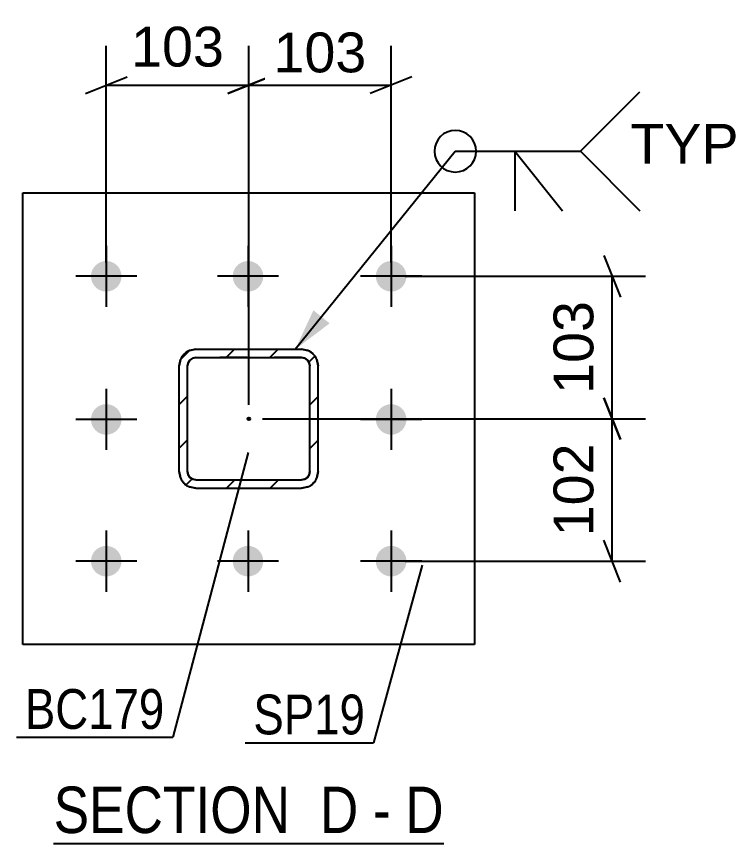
# Model space of a CAD drawing. Header units: millimetres. Extents: x -57 to 784, y -422 to 172.
# Drawn here: x 59 to 111, y -337.9 to -278.4 of the extents above; entities that cross this region are included whole.
import ezdxf

# ---------------------------------------------------------------- set-up
doc = ezdxf.new("R2010")
doc.units = ezdxf.units.MM
doc.linetypes.add('DXK_LINE_DOT2', pattern=[3.9198, 1.9599, -1.9599])
doc.linetypes.add('DXK_LINE_DOT3', pattern=[5.9187, 2.979, -0.9799, 0.9799, -0.9799])
doc.styles.add('Arial', font='ARIAL.TTF', dxfattribs={"height": 0.2})
doc.styles.add('Arial Narrow', font='ARIALN.TTF', dxfattribs={"height": 0.2})

# ---------------------------------------------------------------- blocks, each defined once
blk = doc.blocks.new('Unknown-122571968-47 - 2119')
at = {"color": 6, "linetype": 'Continuous'}
blk.add_line((61.694, -337.861), (89.764, -337.861), dxfattribs=at)
at = {"color": 0, "linetype": 'Continuous'}
for points in [[(79.802, -337.111), (79.802, -333.611), (61.694, -333.611), (61.694, -337.111)], [(83.621, -337.111), (83.621, -333.611), (80.852, -333.611), (80.852, -337.111)], [(85.945, -337.111), (85.945, -333.611), (84.671, -333.611), (84.671, -337.111)], [(89.764, -337.111), (89.764, -333.611), (86.995, -333.611), (86.995, -337.111)]]:
    blk.add_wipeout(points, dxfattribs=at)
at = {"color": 7, "linetype": 'Continuous', "style": 'Arial Narrow'}
for s, height, p in [('SECTION ', 3.3405, (61.694, -337.111)), ('D', 3.34, (80.852, -337.111)), ('D', 3.34, (86.995, -337.111)), ('-', 3.34, (84.671, -337.111))]:
    blk.add_text(s, height=height, dxfattribs=at).set_placement(p)
blk = doc.blocks.new('Part-122571968-2173 - 2119')
at = {"linetype": 'Continuous'}
h = blk.add_hatch(dxfattribs=at)
h.set_pattern_fill('', scale=0.7, style=0, pattern_type=0)
h.set_pattern_definition([(45, (71.4695, -302.3874), (-1.57154, 1.57154), [])])
h.paths.add_polyline_path([(71.929, -302.296), (71.47, -302.387), (71.08, -302.648), (70.82, -303.037), (70.729, -303.496), (70.729, -311.096), (70.82, -311.555), (71.08, -311.945), (71.47, -312.205), (71.929, -312.296), (79.529, -312.296), (79.988, -312.205), (80.377, -311.945), (80.637, -311.555), (80.729, -311.096), (80.729, -303.496), (80.637, -303.037), (80.377, -302.648), (79.988, -302.387), (79.529, -302.296)])
h.paths.add_polyline_path([(79.529, -302.896), (79.758, -302.942), (79.953, -303.072), (80.083, -303.266), (80.129, -303.496), (80.129, -311.096), (80.083, -311.326), (79.953, -311.52), (79.758, -311.65), (79.529, -311.696), (71.929, -311.696), (71.699, -311.65), (71.504, -311.52), (71.374, -311.326), (71.329, -311.096), (71.329, -303.496), (71.374, -303.266), (71.504, -303.072), (71.699, -302.942), (71.929, -302.896)])
blk.add_hatch(color=246, dxfattribs=at).paths.add_polyline_path([(75.729, -307.396, -1), (75.729, -307.196, -1)])
at = {"color": 7, "linetype": 'DXK_LINE_DOT2'}
for p, q in [((71.47, -302.387), (71.929, -302.296)), ((71.929, -302.296), (79.529, -302.296)), ((79.529, -302.296), (79.988, -302.387)), ((71.929, -302.896), (71.699, -302.942)), ((79.529, -302.896), (71.929, -302.896)), ((79.758, -302.942), (79.529, -302.896)), ((70.729, -303.496), (70.82, -303.037)), ((71.374, -303.266), (71.329, -303.496)), ((71.504, -303.072), (71.374, -303.266)), ((71.699, -302.942), (71.504, -303.072)), ((79.953, -303.072), (79.758, -302.942)), ((80.083, -303.266), (79.953, -303.072)), ((80.129, -303.496), (80.083, -303.266)), ((80.637, -303.037), (80.729, -303.496)), ((70.729, -311.096), (70.729, -303.496)), ((71.329, -311.096), (71.329, -303.496)), ((80.129, -311.096), (80.129, -303.496)), ((80.729, -311.096), (80.729, -303.496)), ((70.82, -311.555), (70.729, -311.096)), ((71.329, -311.096), (71.374, -311.326)), ((80.083, -311.326), (80.129, -311.096)), ((80.729, -311.096), (80.637, -311.555)), ((71.374, -311.326), (71.504, -311.52)), ((71.504, -311.52), (71.699, -311.65)), ((71.699, -311.65), (71.929, -311.696)), ((71.929, -311.696), (79.529, -311.696)), ((79.529, -311.696), (79.758, -311.65)), ((79.758, -311.65), (79.953, -311.52)), ((79.953, -311.52), (80.083, -311.326)), ((71.929, -312.296), (71.47, -312.205)), ((71.929, -312.296), (79.529, -312.296)), ((79.988, -312.205), (79.529, -312.296))]:
    blk.add_line(p, q, dxfattribs=at)
at = {"color": 2, "linetype": 'Continuous'}
for p, q in [((71.929, -302.296), (71.47, -302.387)), ((71.929, -302.296), (79.529, -302.296)), ((79.988, -302.387), (79.529, -302.296)), ((71.699, -302.942), (71.929, -302.896)), ((71.929, -302.896), (79.529, -302.896)), ((79.529, -302.896), (79.758, -302.942)), ((70.82, -303.037), (70.729, -303.496)), ((71.329, -303.496), (71.374, -303.266)), ((71.374, -303.266), (71.504, -303.072)), ((71.504, -303.072), (71.699, -302.942)), ((79.758, -302.942), (79.953, -303.072)), ((79.953, -303.072), (80.083, -303.266)), ((80.083, -303.266), (80.129, -303.496)), ((80.729, -303.496), (80.637, -303.037)), ((70.729, -311.096), (70.729, -303.496)), ((71.329, -311.096), (71.329, -303.496)), ((80.129, -311.096), (80.129, -303.496)), ((80.729, -311.096), (80.729, -303.496)), ((70.729, -311.096), (70.82, -311.555)), ((71.374, -311.326), (71.329, -311.096)), ((80.129, -311.096), (80.083, -311.326)), ((80.637, -311.555), (80.729, -311.096)), ((71.504, -311.52), (71.374, -311.326)), ((71.699, -311.65), (71.504, -311.52)), ((71.929, -311.696), (71.699, -311.65)), ((71.929, -311.696), (79.529, -311.696)), ((79.758, -311.65), (79.529, -311.696)), ((79.953, -311.52), (79.758, -311.65)), ((80.083, -311.326), (79.953, -311.52)), ((71.47, -312.205), (71.929, -312.296)), ((71.929, -312.296), (79.529, -312.296)), ((79.529, -312.296), (79.988, -312.205))]:
    blk.add_line(p, q, dxfattribs=at)
at = {"color": 7, "linetype": 'DXK_LINE_DOT3'}
blk.add_line((75.729, -307.296), (75.729, -307.296), dxfattribs=at)
at = {"color": 246, "linetype": 'DXK_LINE_DOT2'}
blk.add_line((75.729, -307.296), (75.729, -307.296), dxfattribs=at)
at = {"color": 246, "linetype": 'Continuous'}
blk.add_circle((75.729, -307.296), 0.1, dxfattribs=at)
at = {"color": 7, "linetype": 'DXK_LINE_DOT2'}
for centre, start, end in [((71.929, -303.496), 112.5, 157.5), ((79.529, -303.496), 22.5, 67.5), ((71.929, -311.096), 202.5, 247.5), ((79.529, -311.096), 292.5, 337.5)]:
    blk.add_arc(centre, 1.2, start, end, dxfattribs=at)
at = {"color": 2, "linetype": 'Continuous'}
for centre, start, end in [((71.929, -303.496), 112.5, 157.5), ((79.529, -303.496), 22.5, 67.5), ((71.929, -311.096), 202.5, 247.5), ((79.529, -311.096), 292.5, 337.5)]:
    blk.add_arc(centre, 1.2, start, end, dxfattribs=at)
blk = doc.blocks.new('Bolt-122571968-2178 - 2119')
at = {"linetype": 'Continuous'}
for points in [[(66.579, -297.046, -1), (64.379, -297.046, -1)], [(76.779, -297.046, -1), (74.579, -297.046, -1)], [(87.079, -297.046, -1), (84.879, -297.046, -1)], [(66.579, -307.346, -1), (64.379, -307.346, -1)], [(87.079, -307.346, -1), (84.879, -307.346, -1)], [(66.579, -317.546, -1), (64.379, -317.546, -1)], [(76.779, -317.546, -1), (74.579, -317.546, -1)], [(87.079, -317.546, -1), (84.879, -317.546, -1)]]:
    blk.add_hatch(color=1, dxfattribs=at).paths.add_polyline_path(points)
at = {"color": 1, "linetype": 'Continuous'}
for p, q in [((65.479, -294.846), (65.479, -299.246)), ((75.679, -294.846), (75.679, -299.246)), ((85.979, -294.846), (85.979, -299.246)), ((67.679, -297.046), (63.279, -297.046)), ((77.879, -297.046), (73.479, -297.046)), ((88.179, -297.046), (83.779, -297.046)), ((65.479, -305.146), (65.479, -309.546)), ((85.979, -305.146), (85.979, -309.546)), ((67.679, -307.346), (63.279, -307.346)), ((88.179, -307.346), (83.779, -307.346)), ((65.479, -315.346), (65.479, -319.746)), ((75.679, -315.346), (75.679, -319.746)), ((85.979, -315.346), (85.979, -319.746)), ((67.679, -317.546), (63.279, -317.546)), ((77.879, -317.546), (73.479, -317.546)), ((88.179, -317.546), (83.779, -317.546))]:
    blk.add_line(p, q, dxfattribs=at)
blk = doc.blocks.new('Part-122571968-2254 - 2119')
at = {"color": 2, "linetype": 'Continuous'}
for p, q in [((59.479, -291.046), (91.979, -291.046)), ((59.479, -323.546), (59.479, -291.046)), ((91.979, -291.046), (91.979, -323.546)), ((91.979, -323.546), (59.479, -323.546))]:
    blk.add_line(p, q, dxfattribs=at)
blk = doc.blocks.new('StraightDimension-122571968-2321 - 2119')
at = {"color": 7, "linetype": 'Continuous'}
for p, q in [((101.278, -295.546), (102.478, -298.546)), ((86.979, -297.046), (104.278, -297.046)), ((101.878, -307.296), (101.878, -297.046)), ((102.478, -308.796), (101.278, -305.796)), ((76.729, -307.296), (104.278, -307.296))]:
    blk.add_line(p, q, dxfattribs=at)
at = {"color": 0}
blk.add_wipeout([(101.128, -298.236), (96.928, -298.236), (96.928, -306.107), (101.128, -306.107)], dxfattribs=at)
at = {"color": 3, "style": 'Arial'}
blk.add_text('103', height=2.8652, rotation=90.00021, dxfattribs=at).set_placement((100.528, -305.507))
blk = doc.blocks.new('StraightDimension-122571968-2338 - 2119')
at = {"color": 7, "linetype": 'Continuous'}
for p, q in [((101.278, -305.796), (102.478, -308.796)), ((76.729, -307.296), (104.278, -307.296)), ((101.878, -317.546), (101.878, -307.296)), ((102.478, -319.046), (101.278, -316.046)), ((86.979, -317.546), (104.278, -317.546))]:
    blk.add_line(p, q, dxfattribs=at)
at = {"color": 0}
blk.add_wipeout([(101.128, -308.486), (96.928, -308.486), (96.928, -316.357), (101.128, -316.357)], dxfattribs=at)
at = {"color": 3, "style": 'Arial'}
blk.add_text('102', height=2.8652, rotation=90.00021, dxfattribs=at).set_placement((100.528, -315.757))
blk = doc.blocks.new('StraightDimension-122571968-2356 - 2119')
at = {"color": 7, "linetype": 'Continuous'}
for p, q in [((65.479, -296.046), (65.479, -280.453)), ((75.729, -306.296), (75.729, -280.453)), ((63.979, -283.903), (66.979, -282.703)), ((77.229, -282.703), (74.229, -283.903)), ((65.479, -283.303), (75.729, -283.303))]:
    blk.add_line(p, q, dxfattribs=at)
at = {"color": 0}
blk.add_wipeout([(74.539, -282.553), (74.539, -278.353), (66.668, -278.353), (66.668, -282.553)], dxfattribs=at)
at = {"color": 3, "style": 'Arial'}
blk.add_text('103', height=2.8652, dxfattribs=at).set_placement((67.268, -281.953))
blk = doc.blocks.new('StraightDimension-122571968-2373 - 2119')
at = {"color": 7, "linetype": 'Continuous'}
for p, q in [((75.729, -306.296), (75.729, -280.453)), ((85.979, -296.046), (85.979, -280.453)), ((74.229, -283.903), (77.229, -282.703)), ((87.479, -282.703), (84.479, -283.903)), ((75.729, -283.303), (85.979, -283.303))]:
    blk.add_line(p, q, dxfattribs=at)
at = {"color": 0}
blk.add_wipeout([(84.783, -282.968), (84.783, -278.768), (76.913, -278.768), (76.913, -282.968)], dxfattribs=at)
at = {"color": 3, "style": 'Arial'}
blk.add_text('103', height=2.8652, dxfattribs=at).set_placement((77.513, -282.368))
blk = doc.blocks.new('Mark-122571968-2169 - 2119')
at = {"color": 30, "linetype": 'Continuous'}
for p in [(75.687, -309.718), (59.024, -330.215)]:
    blk.add_line(p, (70.272, -330.215), dxfattribs=at)
at = {"color": 0}
blk.add_wipeout([(69.672, -329.615), (69.672, -326.615), (59.624, -326.615), (59.624, -329.615)], dxfattribs=at)
blk.add_wipeout([(69.672, -329.615), (69.672, -326.615), (59.624, -326.615), (59.624, -329.615)], dxfattribs=at)
at = {"color": 3, "style": 'Arial Narrow'}
blk.add_text('BC179', height=2.8633, dxfattribs=at).set_placement((59.624, -329.615))
blk = doc.blocks.new('WeldMark-122571968-2390 - 2119')
at = {"linetype": 'Continuous'}
blk.add_hatch(color=30, dxfattribs=at).paths.add_polyline_path([(81.552, -300.434), (79.084, -302.296), (80.386, -299.491)])
at = {"color": 30, "linetype": 'Continuous'}
for p, q in [((79.084, -302.296), (90.595, -288.046)), ((90.595, -288.046), (99.595, -288.046))]:
    blk.add_line(p, q, dxfattribs=at)
at = {"color": 3, "linetype": 'Continuous'}
for q in [(98.309, -292.332), (94.881, -292.332)]:
    blk.add_line((94.881, -288.046), q, dxfattribs=at)
for start, end in [(90, 270), (270, 90)]:
    blk.add_arc((90.595, -288.046), 1.5, start, end, dxfattribs=at)
at = {"color": 0, "linetype": 'Continuous'}
blk.add_wipeout([(110.97, -288.946), (110.97, -285.946), (103.195, -285.946), (103.195, -288.946)], dxfattribs=at)
blk.add_wipeout([(110.97, -288.946), (110.97, -285.946), (103.195, -285.946), (103.195, -288.946)], dxfattribs=at)
at = {"color": 3, "linetype": 'Continuous'}
for q in [(103.881, -283.76), (103.881, -292.332)]:
    blk.add_line((99.595, -288.046), q, dxfattribs=at)
at = {"color": 3, "linetype": 'Continuous', "style": 'Arial'}
blk.add_text('TYP', height=2.8652, dxfattribs=at).set_placement((103.195, -288.946))
blk = doc.blocks.new('Mark-122571968-2250 - 2119')
at = {"color": 30, "linetype": 'Continuous'}
for p in [(88.214, -317.829), (75.466, -330.611)]:
    blk.add_line(p, (84.705, -330.611), dxfattribs=at)
at = {"color": 0}
blk.add_wipeout([(84.105, -330.011), (84.105, -327.011), (76.066, -327.011), (76.066, -330.011)], dxfattribs=at)
blk.add_wipeout([(84.105, -330.011), (84.105, -327.011), (76.066, -327.011), (76.066, -330.011)], dxfattribs=at)
at = {"color": 3, "style": 'Arial Narrow'}
blk.add_text('SP19', height=2.8633, dxfattribs=at).set_placement((76.066, -330.011))

msp = doc.modelspace()

# ---------------------------------------------------------------- block references
for name in ['Part-122571968-2254 - 2119', 'Bolt-122571968-2178 - 2119', 'Part-122571968-2173 - 2119', 'Unknown-122571968-47 - 2119']:
    msp.add_blockref(name, (0, 0))

# ---------------------------------------------------------------- next in the draw order: block references
for name in ['StraightDimension-122571968-2321 - 2119', 'Mark-122571968-2169 - 2119']:
    msp.add_blockref(name, (0, 0))

# ---------------------------------------------------------------- next in the draw order: block references
msp.add_blockref('StraightDimension-122571968-2338 - 2119', (0, 0))

# ---------------------------------------------------------------- next in the draw order: block references
for name in ['StraightDimension-122571968-2356 - 2119', 'Mark-122571968-2250 - 2119']:
    msp.add_blockref(name, (0, 0))

# ---------------------------------------------------------------- next in the draw order: block references
msp.add_blockref('StraightDimension-122571968-2373 - 2119', (0, 0))

# ---------------------------------------------------------------- next in the draw order: block references
msp.add_blockref('WeldMark-122571968-2390 - 2119', (0, 0))

doc.saveas('drawing.dxf')
